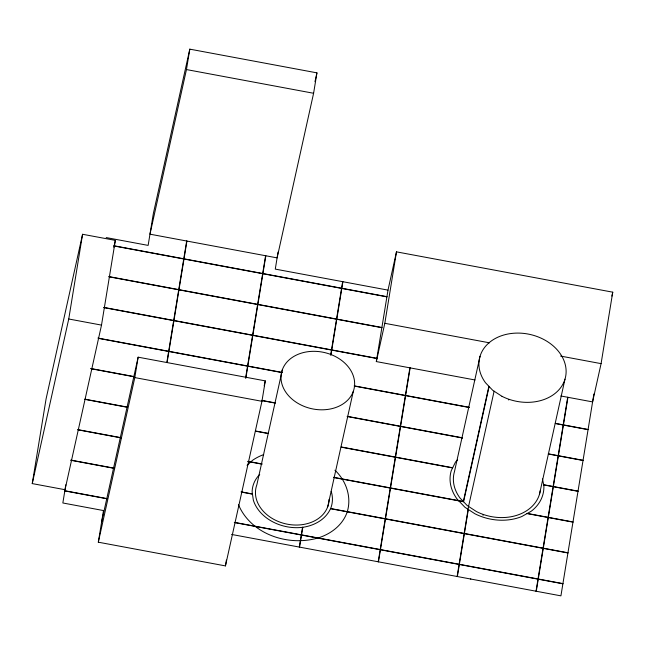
<?xml version="1.0" encoding="UTF-8"?>
<svg xmlns="http://www.w3.org/2000/svg" width="645" height="645" viewBox="0 0 645 645"><rect width="100%" height="100%" fill="white"/><g stroke="black" fill="none" stroke-linecap="round" stroke-linejoin="round"><path stroke-width="0.97" d="M32.25 483.597L46.085 398.876L82.576 234.272L115.35 240.375L101.507 325.104L65.016 489.708L32.25 483.597L68.741 318.993L82.576 234.272M65.822 484.774L62.847 502.979L103.482 510.558L98.314 542.195L225.452 565.907L261.943 401.295L265.28 380.881L138.143 357.177L101.652 521.781M98.314 542.195L134.805 377.591L138.143 357.177M186.461 69.563L189.799 49.149L316.937 72.861L313.599 93.275L277.108 257.879L149.971 234.175L186.461 69.563L313.599 93.275M166.862 362.329L168.635 351.461L98.838 338.448M186.671 241.012L183.769 258.774L113.972 245.761M167.12 362.377L168.893 351.509L247.535 366.175L245.6 378.026M186.929 241.061L184.035 258.822L262.676 273.488L265.579 255.726M245.866 378.075L247.801 366.223L282.204 372.641M265.837 255.775L262.934 273.536L341.584 288.202L342.648 281.672M225.452 565.907L226.403 560.07M278.06 252.042L275.278 269.11L388 290.121L396.481 251.856L612.75 292.177L601.084 363.635L592.594 401.908L560.811 395.974M299.304 547.065L301.271 535.019L234.304 522.539M302.529 527.296L301.304 534.818L234.538 522.369M330.667 355L331.482 350.058L252.832 335.4L247.833 366.021L282.244 372.431M299.562 547.113L301.529 535.068L380.179 549.734L378.212 561.779M302.811 527.231L301.57 534.866L380.211 549.532L385.21 518.911L330.385 508.687M330.933 355.048L331.74 350.106L376.825 358.515M342.906 281.72L341.842 288.25L386.927 296.66M475.026 379.978L376.325 361.579L388 290.121M376.325 361.579L384.815 323.306L396.481 251.856M409.881 367.835L405.382 395.393L354.266 385.863M378.47 561.827L380.437 549.782L459.079 564.448L457.112 576.493M410.147 367.884L405.641 395.441L469.544 407.358M457.378 576.541L459.345 564.496L537.986 579.162L536.019 591.207M468.326 509.486L464.408 533.463L543.058 548.129L548.057 517.508L527.038 513.589M567.689 397.264L563.19 424.821L555.329 423.354M536.277 591.255L538.244 579.21L562.891 583.806M567.955 397.312L563.456 424.87L588.095 429.465M593.892 393.966L560.924 595.851L231.603 534.447M113.826 247.237L115.35 240.375M189.799 49.149L153.308 213.753L148.14 245.398L106.191 237.578M314.978 81.673L316.937 72.861M264.192 385.783L265.28 380.881M282.397 369.593L256.847 484.822A37.176 28.807 12.5 0 0 286.952 524.111A37.176 28.807 12.5 0 0 329.103 499.375M327.708 506.768L353.25 391.547A37.176 28.807 12.5 0 0 308.802 351.598A37.176 28.807 12.5 0 0 291.419 398.57A37.176 28.807 12.5 0 0 353.25 391.547M480.049 356.282L454.499 471.503A44.013 34.112 12.5 0 0 459.966 497.972L467.198 505.535L476.453 511.566A44.013 34.112 12.5 0 0 540.3 490.522M488.878 386.274L463.336 501.496L390.539 487.926L395.538 457.305L452.588 467.939M489.12 386.532L463.578 501.754L390.507 488.128L385.508 518.749L464.15 533.415L468.56 506.422L494.102 391.201M539.446 494.393L564.988 379.163M611.879 296.103L612.75 292.177M457.507 459.966L455.563 461.941L451.258 470.632A47.375 36.717 12.5 0 0 457.136 499.117L464.916 507.26L474.881 513.751A47.375 36.717 12.5 0 0 521.789 516.54L531.254 511.211A47.375 36.717 12.5 0 0 543.88 485.741L542.469 478.921M247.075 465.335L252.687 460.207A57.357 44.449 12.5 0 1 263.668 454.572M470.85 579.057L470.447 578.976M113.939 245.963L183.736 258.984L178.738 289.605L108.941 276.592M386.895 296.861L341.81 288.452L336.811 319.082L381.896 327.483M384.815 323.306L489.49 342.826M560.594 356.08L601.084 363.635M108.908 276.794L178.705 289.807L173.698 320.428L103.901 307.415M381.864 327.692L336.771 319.283L331.772 349.904L376.865 358.314M103.869 307.617L173.666 320.638L168.667 351.259L97.887 338.061M508.413 399.819L508.816 399.9M68.741 318.993L101.507 325.104M354.234 386.065L405.35 395.603L400.343 426.224L347.26 416.323M469.512 407.559L405.608 395.651L400.61 426.272L462.538 437.818M555.297 423.555L563.158 425.023L558.159 455.644L548.331 453.814M588.063 429.667L563.424 425.071L558.417 455.701L583.064 460.288M90.889 368.521L134.144 376.583M261.475 400.327L275.238 402.891M90.856 368.722L134.104 376.793M261.443 400.529L275.205 403.101M347.228 416.525L400.311 426.426L395.312 457.047L341.245 446.969M462.505 438.019L400.577 426.474L395.579 457.095L452.685 467.746M548.29 454.016L558.127 455.854L553.12 486.475L543.671 484.709M583.024 460.498L558.385 455.902L553.386 486.524L578.025 491.119M134.805 377.591L261.943 401.295M84.866 399.166L127.138 407.043M255.46 430.973L268.239 433.351M84.834 399.368L127.105 407.253M255.428 431.174L268.207 433.561M341.213 447.17L395.28 457.257L390.281 487.878L333.449 477.276M543.711 484.927L553.087 486.677L548.089 517.298L527.32 513.428M577.993 491.321L553.354 486.725L548.347 517.355L572.994 521.942M77.868 429.626L121.123 437.689M247.994 461.344L262.346 464.021M77.835 429.828L121.091 437.891M247.833 461.522L261.507 464.078M333.667 477.534L390.241 488.08L385.242 518.701L330.498 508.494M572.962 522.152L548.315 517.556L543.316 548.177L567.955 552.773M482.871 515.049L483.274 515.121M70.869 460.087L114.125 468.149M241.174 491.837L252.429 493.941M70.837 460.288L114.092 468.351M241.206 492.054L252.461 494.159M567.923 552.975L543.284 548.379L538.285 579.008L562.924 583.596M64.855 490.732L107.118 498.609M64.814 490.934L107.086 498.811M334.924 470.205C346.341 480.847 352.065 497.626 346.945 512.727A57.357 44.449 12.5 0 1 319.976 537.35C290.04 547.226 251.147 535.011 238.465 504.664M259.717 474.438A40.538 31.412 12.5 0 0 252.131 491.885L253.348 500.214A40.538 31.412 12.5 0 0 302.118 527.384C314.115 525.869 326.177 519.418 330.917 507.76A40.538 31.412 12.5 0 0 331.216 491.377M173.932 320.686L168.925 351.307L247.575 365.973L252.574 335.344L173.932 320.686M178.963 289.855L173.965 320.476L252.606 335.142L257.605 304.521L178.963 289.855M184.002 259.032L178.996 289.653L257.637 304.319L262.644 273.69L184.002 259.032M257.871 304.569L252.864 335.19L331.514 349.856L336.513 319.235L257.871 304.569M262.902 273.738L257.903 304.367L336.545 319.025L341.544 288.404L262.902 273.738M385.476 518.959L380.469 549.58L459.111 564.246L464.118 533.617L385.476 518.959M464.376 533.673L459.377 564.294L538.019 578.952L543.017 548.331L464.376 533.673M501.995 396.336L492.74 390.314L485.508 382.751A44.013 34.112 12.5 0 1 513.509 333.255A44.013 34.112 12.5 0 1 565.689 376.277A44.013 34.112 12.5 0 1 501.995 396.336"/></g></svg>
